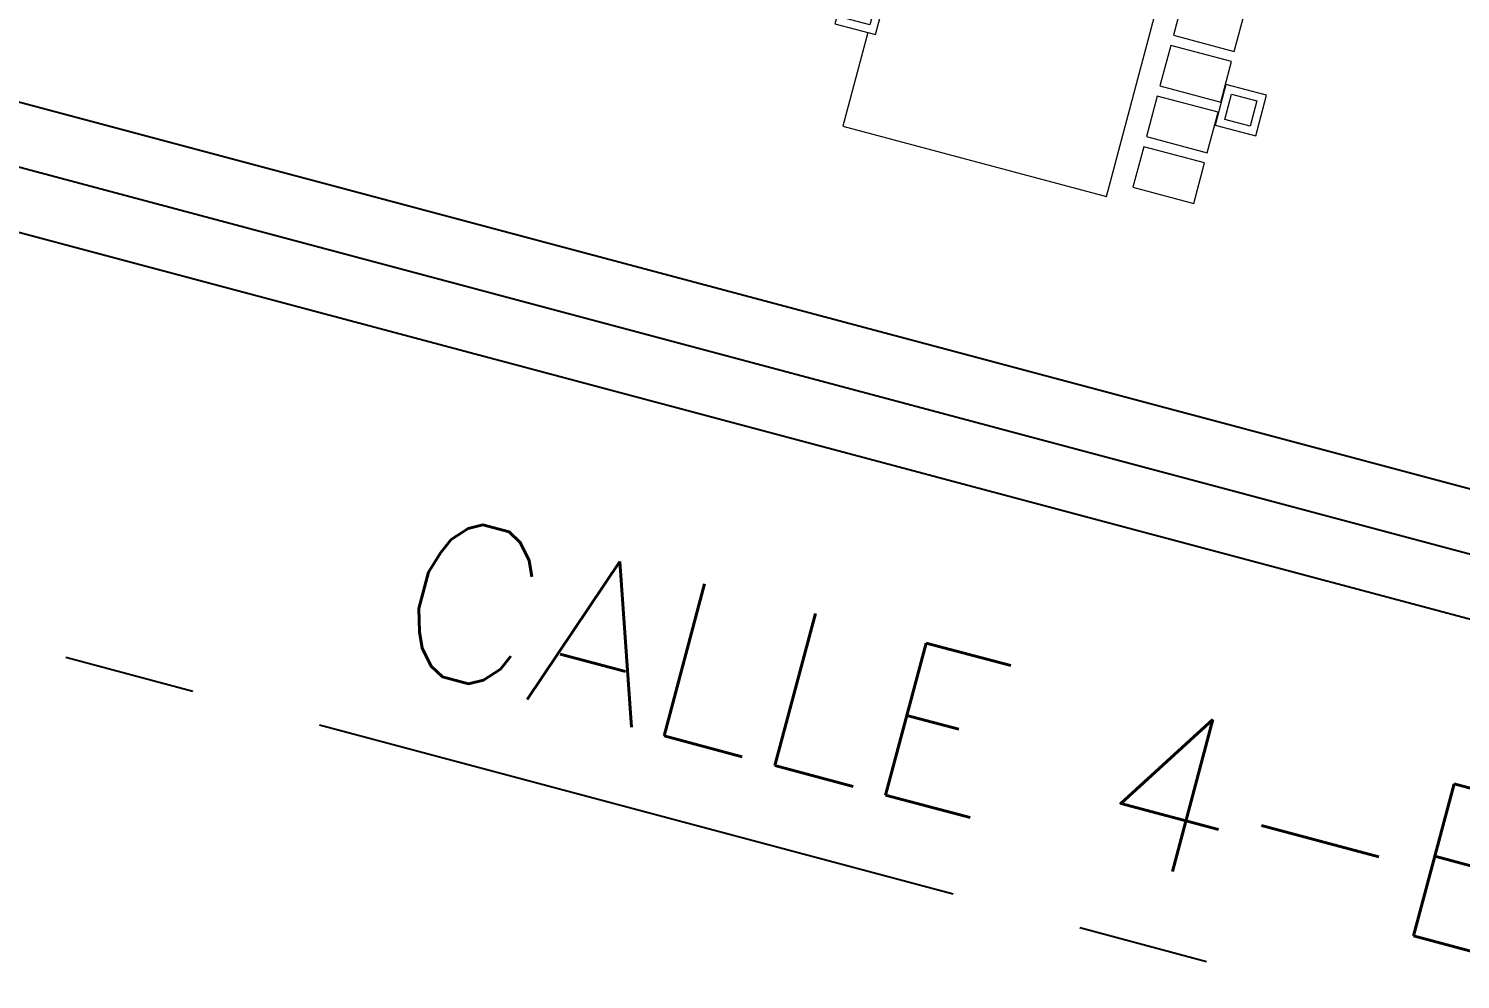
# Model space of a CAD drawing. Header units: metres. Extents: x 689715 to 690980, y 1005284 to 1006835.
# Drawn here: x 690786.15 to 690799.8, y 1005538.62 to 1005547.68 of the extents above; entities that cross this region are included whole.
import ezdxf

# ---------------------------------------------------------------- set-up
doc = ezdxf.new("R2010")
doc.units = ezdxf.units.M
doc.linetypes.add('CENTER', pattern=[2, 1.25, -0.25, 0.25, -0.25])
doc.linetypes.add('PHANTOM', pattern=[2.5, 1.25, -0.25, 0.25, -0.25, 0.25, -0.25])
for name, color, linetype in [('0_HUELLAS CASAS CASTILLA', 1, 'Continuous'), ('0_NUMERO DE LOTE FASE V', 3, 'Continuous'), ('C-CALLE-ACERA', 8, 'Continuous'), ('C-CALLES-NOMBRE', 2, 'Continuous'), ('CALLES-CENTRO', 2, 'CENTER')]:
    doc.layers.add(name, color=color, linetype=linetype)
doc.layers.add('Modelos genéricos', color=7, linetype='Continuous', lineweight=13)
doc.layers.add('Suelos', color=7, linetype='Continuous', lineweight=9)
doc.styles.add('ESTANDAR', font='romans.shx')

# ---------------------------------------------------------------- blocks, each defined once
blk = doc.blocks.new('MOLDURA COLUMNA - 0_40x_40-1533038-PLANO CLAVE _8 CASAS EN HILERA_ - Dependent 1')
at = {"layer": 'Modelos genéricos', "color": 253}
for p, q in [((0.2, 0.2), (-0.2, 0.2)), ((-0.2, 0.2), (-0.2, -0.2)), ((0.2, -0.2), (0.2, 0.2)), ((-0.125, -0.125), (-0.125, 0.125)), ((-0.125, 0.125), (0.125, 0.125)), ((0.125, 0.125), (0.125, -0.125)), ((0.125, -0.125), (-0.125, -0.125)), ((-0.2, -0.2), (0.2, -0.2))]:
    blk.add_line(p, q, dxfattribs=at)
blk = doc.blocks.new('012-AR_CASTILLA_MODELO B_rvt-1-PLANO CLAVE _8 CASAS EN HILERA_ - Dependent 1')
at = {"layer": 'Suelos', "color": 9}
for p, q in [((10.682, 74.518), (10.682, 78.668)), ((10.902, 76.568), (10.902, 76.168)), ((11.502, 76.168), (11.502, 76.568)), ((10.902, 76.168), (11.502, 76.168)), ((11.502, 76.068), (10.902, 76.068)), ((10.902, 76.068), (10.902, 75.668)), ((11.502, 75.668), (11.502, 76.068)), ((10.902, 75.668), (11.502, 75.668)), ((11.502, 75.568), (10.902, 75.568)), ((10.902, 75.568), (10.902, 75.168)), ((11.502, 75.168), (11.502, 75.568)), ((8.082, 75.443), (8.082, 74.518)), ((10.902, 75.168), (11.502, 75.168)), ((11.502, 75.068), (10.902, 75.068)), ((10.902, 75.068), (10.902, 74.668)), ((11.502, 74.668), (11.502, 75.068)), ((10.902, 74.668), (11.502, 74.668)), ((8.082, 74.518), (10.682, 74.518))]:
    blk.add_line(p, q, dxfattribs=at)
at = {"color": 254, "lineweight": 13}
for p in [(7.957, 75.643), (11.707, 75.643)]:
    blk.add_blockref('MOLDURA COLUMNA - 0_40x_40-1533038-PLANO CLAVE _8 CASAS EN HILERA_ - Dependent 1', p, dxfattribs=at)
blk = doc.blocks.new('CASTILLAS B BLOQUE 8')
at = {"layer": '0_HUELLAS CASAS CASTILLA', "color": 8, "lineweight": 5, "rotation": 90}
blk.add_blockref('012-AR_CASTILLA_MODELO B_rvt-1-PLANO CLAVE _8 CASAS EN HILERA_ - Dependent 1', (365.662, -53.982), dxfattribs=at)

msp = doc.modelspace()

# ---------------------------------------------------------------- linework, layer by layer
at = {"layer": 'C-CALLE-ACERA', "linetype": 'Continuous', "ltscale": 5}
for p, q in [((690772.48, 1005550.608), (690873.334, 1005523.709)), ((690772.325, 1005550.028), (690873.18, 1005523.129)), ((690772.171, 1005549.448), (690873.025, 1005522.549))]:
    msp.add_line(p, q, dxfattribs=at)
at = {"layer": 'CALLES-CENTRO', "linetype": 'CENTER', "ltscale": 5, "flags": 128}
msp.add_lwpolyline([(690634.326, 1005582.281), (690760.08, 1005548.74), (690876.993, 1005517.558)], dxfattribs=at)

# ---------------------------------------------------------------- block references
at = {"layer": '0_NUMERO DE LOTE FASE V', "linetype": 'PHANTOM', "rotation": 255.0660435229903}
msp.add_blockref('CASTILLAS B BLOQUE 8', (690913.29, 1005816.236), dxfattribs=at)

# ---------------------------------------------------------------- texts
at = {"layer": 'C-CALLES-NOMBRE', "insert": (690795.101, 1005540.946), "char_height": 1.5, "attachment_point": 5, "rotation": 345.066, "style": 'ESTANDAR'}
msp.add_mtext('\\A1;CALLE 4-E', dxfattribs=at)

doc.saveas('drawing.dxf')
